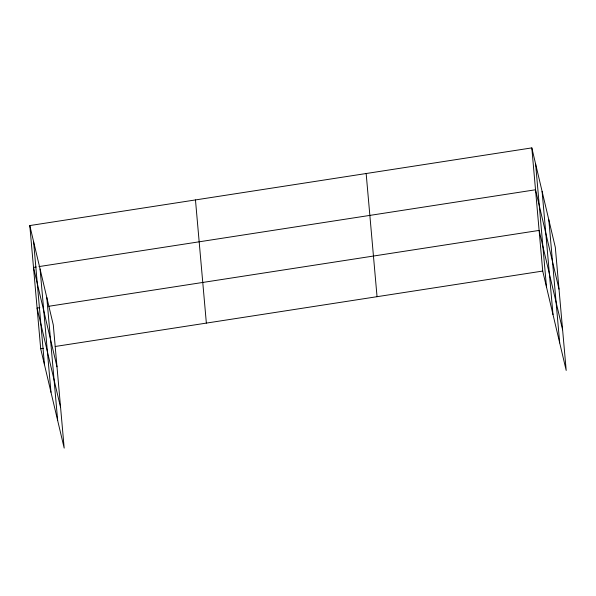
<?xml version="1.0" encoding="UTF-8"?>
<svg xmlns="http://www.w3.org/2000/svg" width="596" height="596" viewBox="0 0 596 596"><rect width="100%" height="100%" fill="white"/><g stroke="black" fill="none" stroke-linecap="round" stroke-linejoin="round"><path stroke-width="0.89" d="M29.8 225.564L53.29 324.939L64.182 448.11L40.692 348.735L29.8 225.564L531.818 147.89L555.308 247.265L566.2 370.436L542.71 271.061L531.818 147.89M36.222 267.023L33.503 267.44L56.992 366.816M38.934 266.598L535.521 189.766L559.011 289.149M39.813 307.663L37.094 308.087L60.591 407.463M48.865 306.262L539.112 230.414L562.609 329.789M40.692 348.735L43.404 348.31M55.175 346.492L542.71 271.061M548.804 219.753L559.696 342.923M542.107 191.405L552.991 314.569M535.603 163.885L546.487 287.056M366.153 173.525L377.045 296.689M195.466 199.928L206.358 323.099M46.786 297.426L57.678 420.59M40.088 269.072L50.973 392.243M33.585 241.559L44.469 364.73"/></g></svg>
